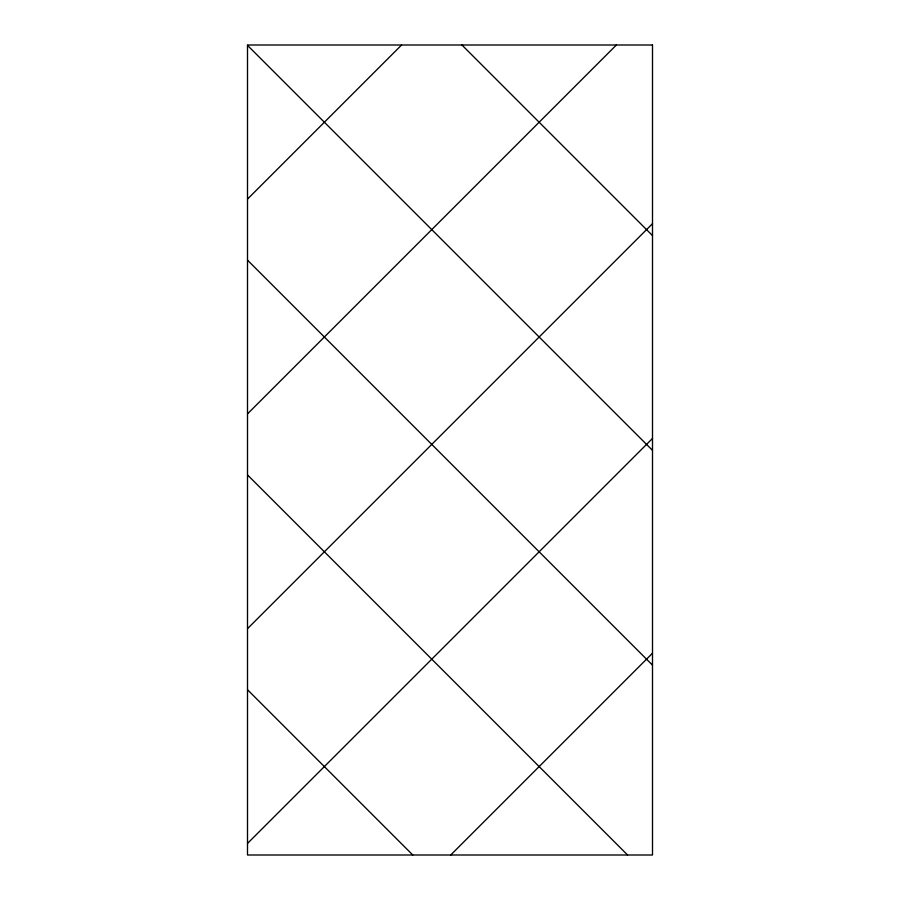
<?xml version="1.0" encoding="UTF-8"?>
<svg xmlns="http://www.w3.org/2000/svg" width="900" height="900" viewBox="0 0 900 900"><rect width="100%" height="100%" fill="white"/><g stroke="black" fill="none" stroke-linecap="round" stroke-linejoin="round"><path stroke-width="1.35" d="M247.5 199.091L401.591 45M247.5 413.876L616.376 45M247.5 628.661L652.5 223.661M247.5 843.435L652.5 438.435M450.72 855L652.5 653.22M461.925 45L652.5 235.575M247.5 45.36L652.5 450.36M247.5 260.145L652.5 665.145M247.5 474.93L627.57 855M247.5 689.715L412.785 855M652.5 45L247.5 45L247.5 855L652.5 855L652.5 45"/></g></svg>
